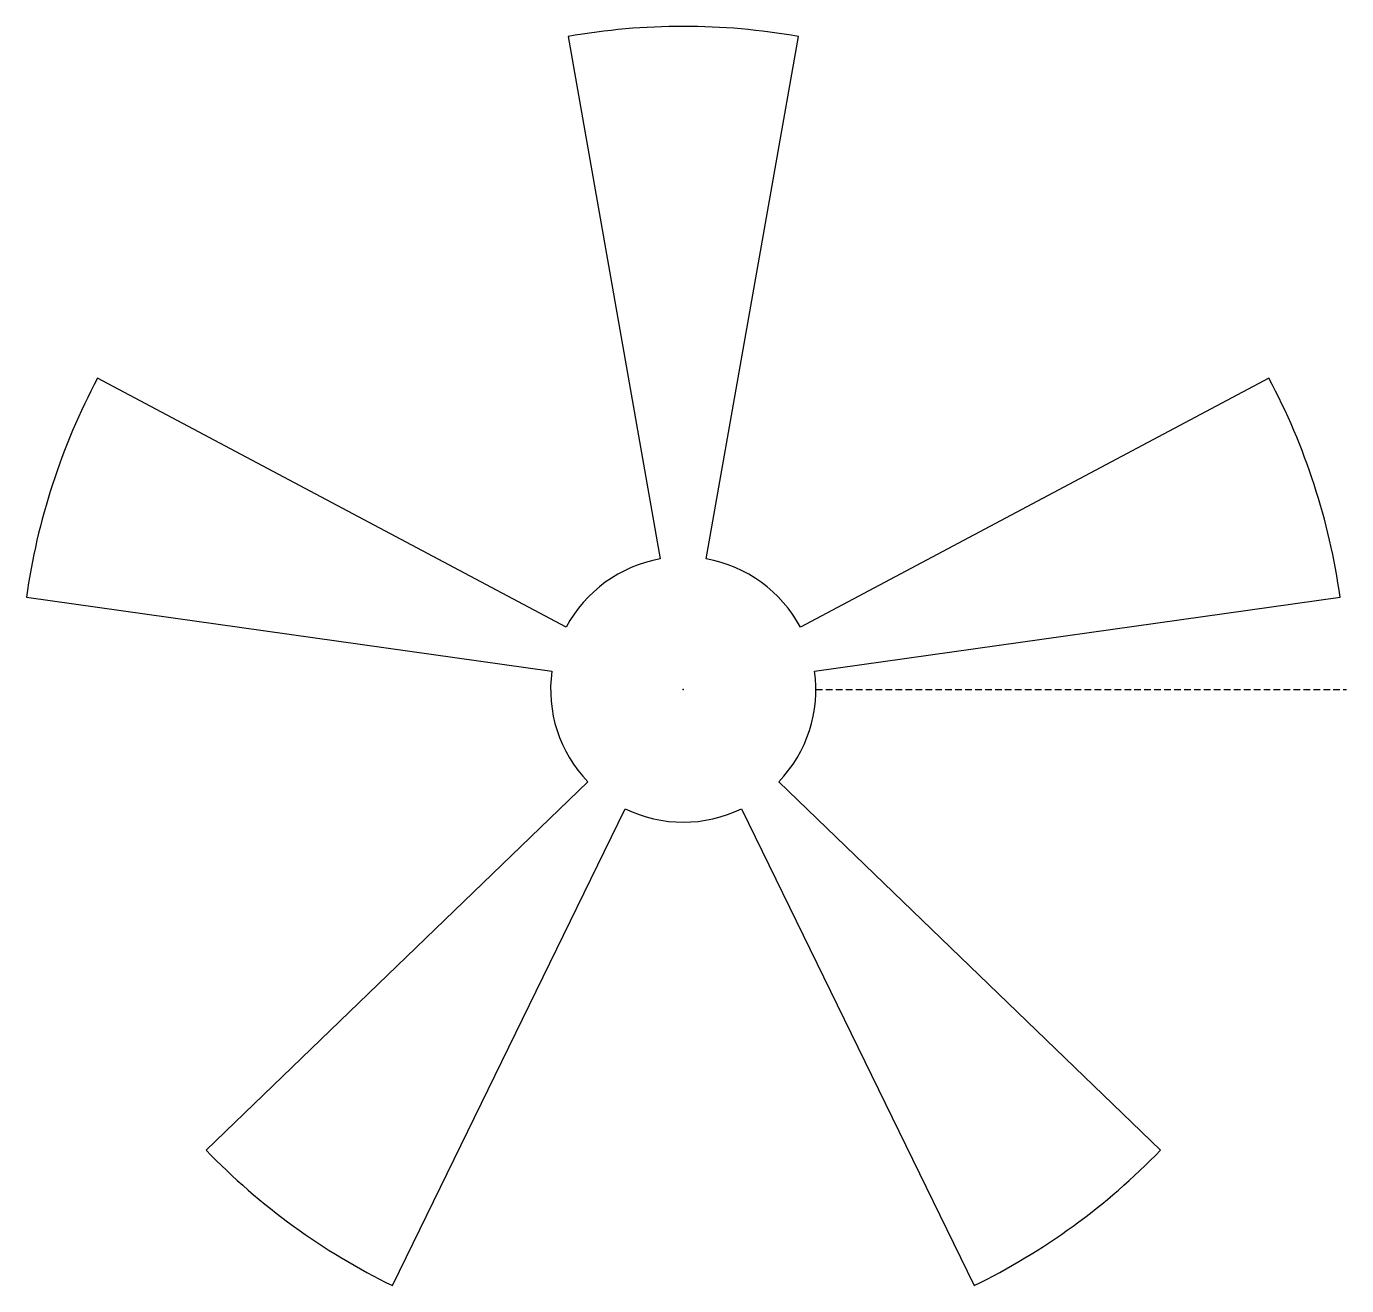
# Model space of a CAD drawing. Header units: millimetres. Extents: x -49.5 to 50, y -44.9 to 50.
import ezdxf

# ---------------------------------------------------------------- set-up
doc = ezdxf.new("R2010")
doc.units = ezdxf.units.MM
doc.linetypes.add('DASHED', pattern=[0.75, 0.5, -0.25])
doc.layers.get('0').update_dxf_attribs({"linetype": 'CONTINUOUS'})

msp = doc.modelspace()

# ---------------------------------------------------------------- linework, layer by layer
at = {"linetype": 'DASHED'}
msp.add_line((10, 0), (50, 0), dxfattribs=at)
msp.add_lwpolyline([(1.736, 9.848), (8.682, 49.24, 0.087489), (-8.682, 49.24), (-1.736, 9.848, 0.230868), (-8.829, 4.695), (-44.147, 23.474, 0.087489), (-49.513, 6.959), (-9.903, 1.392, 0.230868), (-7.193, -6.947), (-35.967, -34.733, 0.087489), (-21.919, -44.94), (-4.384, -8.988, 0.230868), (4.384, -8.988), (21.919, -44.94, 0.087489), (35.967, -34.733), (7.193, -6.947, 0.230868), (9.903, 1.392), (49.513, 6.959, 0.087489), (44.147, 23.474), (8.829, 4.695, 0.230868)], format="xyb", close=True)
msp.add_point((0, 0))

doc.saveas('drawing.dxf')
